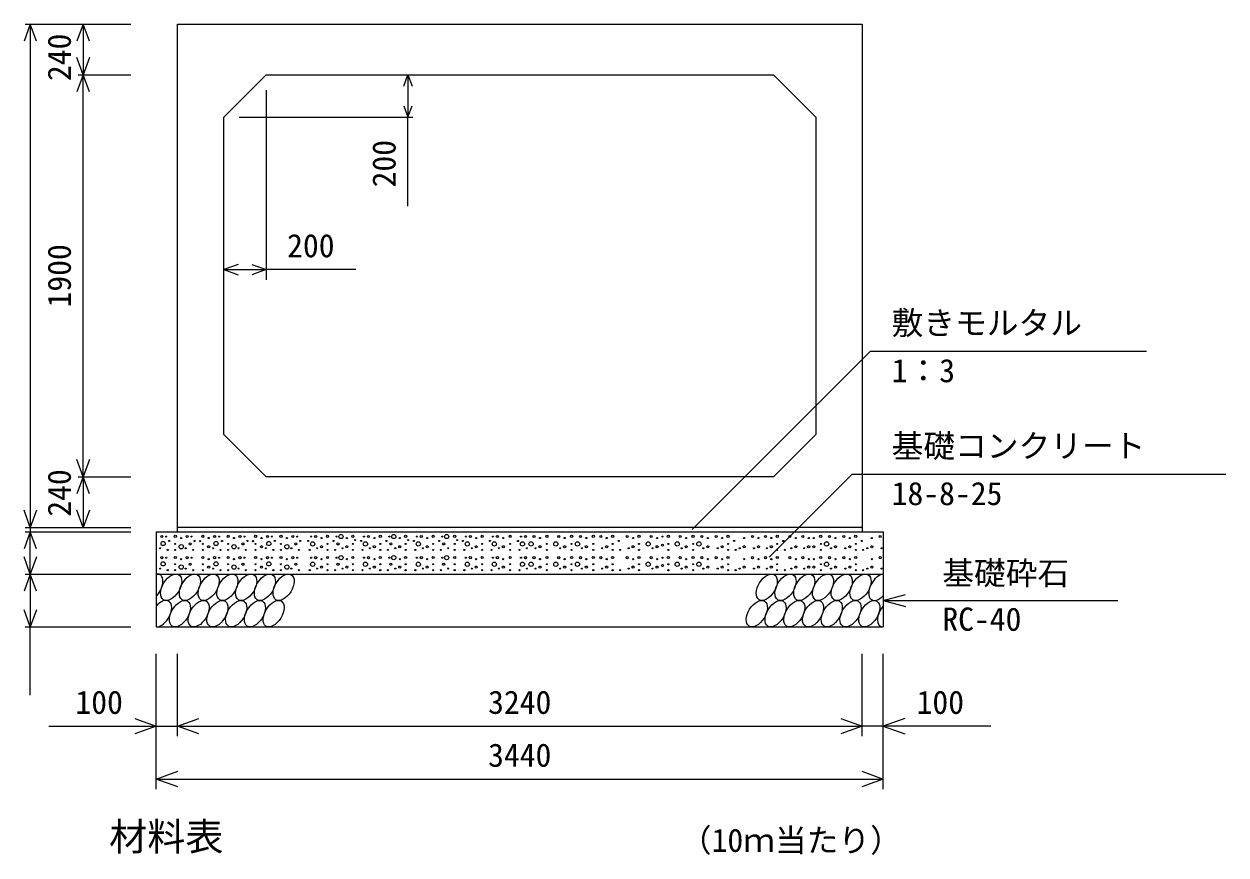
# Model space of a CAD drawing. Units: millimetres, scale not verified. Extents: x -100800 to 100800, y -35640 to 35640.
# Drawn here: x 28994 to 34680, y -3778 to 150 of the extents above; entities that cross this region are included whole.
import ezdxf
from ezdxf.enums import TextEntityAlignment as Align

# ---------------------------------------------------------------- set-up
doc = ezdxf.new("R2010")
doc.units = ezdxf.units.MM
doc.header["$LTSCALE"] = 120
for name, color, linetype, lineweight in [('0-0_DIM', 7, 'Continuous', 25), ('0-2_HATCH', 6, 'Continuous', 25), ('0-5_OUTLINE', 3, 'Continuous', 25), ('0-7_TXT', 7, 'Continuous', 25)]:
    doc.layers.add(name, color=color, linetype=linetype, lineweight=lineweight)
doc.styles.add('ＭＳ ゴシック', font='')
doc.styles.get('ＭＳ ゴシック').set_extended_font_data('MS Gothic')

msp = doc.modelspace()

# ---------------------------------------------------------------- linework, layer by layer
at = {"layer": '0-0_DIM'}
for p, q in [((28999, 150.3), (29499.1, 150.3)), ((29023, 150.3), (29023, -2229.7)), ((29273, 150.3), (29273, -89.7)), ((29249, -89.7), (29499.1, -89.7)), ((29273, -1989.7), (29273, -89.7)), ((30809.5, -89.7), (30809.5, -289.7)), ((30139.1, -161.7), (30139.1, -1058.3)), ((30011.1, -289.7), (30833.5, -289.7)), ((30809.5, -710.5), (30809.5, -289.7)), ((29939.1, -1010.3), (30139.1, -1010.3)), ((30563.2, -1010.3), (30139.1, -1010.3)), ((32999, -1395.8), (32154.9, -2239.8)), ((32999, -1395.8), (34304.7, -1395.8)), ((29249, -1989.7), (29499.1, -1989.7)), ((29273, -1989.7), (29273, -2229.7)), ((32911.3, -1976.9), (32518.5, -2369.7)), ((32911.3, -1976.9), (34680.3, -1976.9)), ((28999, -2229.7), (29499.1, -2229.7)), ((28999, -2249.7), (29499.1, -2249.7)), ((29023, -2229.7), (29023, -2249.7)), ((29023, -2449.7), (29023, -2249.7)), ((28999, -2449.7), (29499.1, -2449.7)), ((29023, -2449.7), (29023, -2699.7)), ((33059.1, -2574.7), (33163.4, -2546.7)), ((33059.1, -2574.7), (34168, -2574.7)), ((33059.1, -2574.7), (33163.4, -2602.7)), ((28999, -2699.7), (29499.1, -2699.7)), ((29023, -3021.8), (29023, -2699.7)), ((29619.1, -3466.9), (29619.1, -2827.3)), ((29719.1, -3216.9), (29719.1, -2827.3)), ((32959.1, -3216.9), (32959.1, -2827.3)), ((33059.1, -3466.9), (33059.1, -2827.3)), ((29111.1, -3168.9), (29619.1, -3168.9)), ((29619.1, -3168.9), (29719.1, -3168.9)), ((29719.1, -3168.9), (32959.1, -3168.9)), ((29619.1, -3418.9), (33059.1, -3418.9))]:
    msp.add_line(p, q, dxfattribs=at)
for points in [[(29052.6, 69.1), (29023, 150.3), (28993.5, 69.1)], [(29302.6, 69.1), (29273, 150.3), (29243.5, 69.1)], [(29302.6, -8.5), (29273, -89.7), (29243.5, -8.5)], [(29302.6, -170.9), (29273, -89.7), (29243.5, -170.9)], [(30789.8, -143.8), (30809.5, -89.7), (30829.2, -143.8)], [(30789.8, -235.6), (30809.5, -289.7), (30829.2, -235.6)], [(30006.8, -985.7), (29939.1, -1010.3), (30006.8, -1035)], [(30071.4, -985.7), (30139.1, -1010.3), (30071.4, -1035)], [(29302.6, -1908.5), (29273, -1989.7), (29243.5, -1908.5)], [(29302.6, -2070.9), (29273, -1989.7), (29243.5, -2070.9)], [(29052.6, -2148.5), (29023, -2229.7), (28993.5, -2148.5)], [(29302.6, -2148.5), (29273, -2229.7), (29243.5, -2148.5)], [(29052.6, -2330.9), (29023, -2249.7), (28993.5, -2330.9)], [(29052.6, -2368.5), (29023, -2449.7), (28993.5, -2368.5)], [(29052.6, -2530.9), (29023, -2449.7), (28993.5, -2530.9)], [(29052.6, -2618.5), (29023, -2699.7), (28993.5, -2618.5)], [(29517.6, -3132), (29619.1, -3168.9), (29517.6, -3205.9)], [(29820.6, -3205.9), (29719.1, -3168.9), (29820.6, -3132)], [(32857.6, -3132), (32959.1, -3168.9), (32857.6, -3205.9)], [(33567.1, -3168.9), (33059.1, -3168.9), (32959.1, -3168.9)], [(33160.6, -3132), (33059.1, -3168.9), (33160.6, -3205.9)], [(29720.6, -3455.9), (29619.1, -3418.9), (29720.6, -3382)], [(32957.6, -3382), (33059.1, -3418.9), (32957.6, -3455.9)]]:
    msp.add_lwpolyline(points, dxfattribs=at)
at = {"layer": '0-2_HATCH'}
for centre, radius in [((29645.1, -2272.5), 5), ((29666.2, -2272.5), 2.5), ((29709.1, -2271.6), 5), ((29765.1, -2272.5), 5), ((29786.2, -2272.5), 2.5), ((29839.1, -2271.6), 5), ((29895.1, -2272.5), 5), ((29916.2, -2272.5), 2.5), ((29959.1, -2271.6), 5), ((30015.1, -2272.5), 5), ((30036.2, -2272.5), 2.5), ((30089.1, -2271.6), 5), ((30145.1, -2272.5), 5), ((30166.2, -2272.5), 2.5), ((30209.1, -2271.6), 5), ((30265.1, -2272.5), 5), ((30286.2, -2272.5), 2.5), ((30352, -2272.5), 2.5), ((30373.1, -2272.5), 5), ((30429.1, -2271.6), 5), ((30472, -2272.5), 2.5), ((30493.1, -2272.5), 10), ((30549.1, -2271.6), 5), ((30602, -2272.5), 2.5), ((30623.1, -2272.5), 5), ((30679.1, -2271.6), 5), ((30722, -2272.5), 2.5), ((30743.1, -2272.5), 10), ((30799.1, -2271.6), 5), ((30852, -2272.5), 2.5), ((30873.1, -2272.5), 5), ((30929.1, -2271.6), 5), ((30972, -2272.5), 2.5), ((30993.1, -2272.5), 10), ((31031, -2271.6), 5), ((31083.9, -2272.5), 2.5), ((31104.9, -2272.5), 5), ((31161, -2271.6), 5), ((31211.9, -2272.5), 2.5), ((31232.9, -2272.5), 5), ((31293.9, -2271.6), 5), ((31344.8, -2272.5), 2.5), ((31365.9, -2272.5), 5), ((31406.5, -2272.5), 5), ((31467.5, -2271.6), 5), ((31523.4, -2272.5), 5), ((31584.3, -2271.6), 5), ((31626.1, -2272.5), 5), ((31687, -2271.6), 5), ((31722.3, -2272.5), 5), ((31778.4, -2271.6), 5), ((31847.1, -2272.5), 5), ((31903.2, -2271.6), 5), ((31960.5, -2272.5), 5), ((32014.7, -2272.5), 2.5), ((32042, -2271.6), 5), ((32097.9, -2272.5), 5), ((32158.9, -2271.6), 5), ((32200.6, -2272.5), 5), ((32268.4, -2272.5), 5), ((32324.5, -2271.6), 5), ((32440.2, -2272.5), 5), ((32501.3, -2272.5), 5), ((32557.3, -2271.6), 5), ((32616.9, -2272.5), 5), ((32678, -2272.5), 5), ((32762.9, -2271.6), 5), ((32804.6, -2272.5), 5), ((32872.4, -2272.5), 5), ((32928.5, -2271.6), 5), ((33044.1, -2272.5), 5), ((29638.1, -2327.7), 2.5), ((29651.7, -2305.5), 10), ((29680.2, -2293.5), 2.5), ((29709.1, -2307.5), 2.5), ((29737.1, -2320.7), 10), ((29737.1, -2279.5), 2.5), ((29758.1, -2327.7), 2.5), ((29779.2, -2307.5), 5), ((29800.2, -2293.5), 2.5), ((29826.7, -2294.4), 2.5), ((29839.1, -2307.5), 2.5), ((29867.1, -2320.7), 5), ((29867.1, -2279.5), 2.5), ((29888.1, -2327.7), 2.5), ((29901.7, -2305.5), 10), ((29930.2, -2293.5), 2.5), ((29959.1, -2307.5), 2.5), ((29987.1, -2320.7), 10), ((29987.1, -2279.5), 2.5), ((30008.1, -2327.7), 2.5), ((30029.2, -2307.5), 5), ((30050.2, -2293.5), 2.5), ((30076.7, -2294.4), 2.5), ((30089.1, -2307.5), 2.5), ((30117.1, -2320.7), 5), ((30117.1, -2279.5), 2.5), ((30138.1, -2327.7), 2.5), ((30151.7, -2305.5), 10), ((30180.2, -2293.5), 2.5), ((30209.1, -2307.5), 2.5), ((30237.1, -2320.7), 10), ((30237.1, -2279.5), 2.5), ((30258.1, -2327.7), 2.5), ((30279.2, -2307.5), 5), ((30300.2, -2293.5), 2.5), ((30338, -2293.5), 2.5), ((30359, -2307.5), 10), ((30380.1, -2327.7), 2.5), ((30401.1, -2320.7), 5), ((30401.1, -2279.5), 2.5), ((30429.1, -2307.5), 2.5), ((30458, -2293.5), 2.5), ((30479, -2307.5), 5), ((30500.1, -2327.7), 2.5), ((30521.1, -2320.7), 5), ((30521.1, -2279.5), 2.5), ((30549.1, -2307.5), 2.5), ((30560.5, -2289.2), 2.5), ((30588, -2293.5), 2.5), ((30609, -2307.5), 10), ((30630.1, -2327.7), 2.5), ((30651.1, -2320.7), 5), ((30651.1, -2279.5), 2.5), ((30679.1, -2307.5), 2.5), ((30708, -2293.5), 2.5), ((30729, -2307.5), 5), ((30750.1, -2327.7), 2.5), ((30771.1, -2320.7), 5), ((30771.1, -2279.5), 2.5), ((30799.1, -2307.5), 2.5), ((30810.5, -2289.2), 2.5), ((30838, -2293.5), 2.5), ((30859, -2307.5), 10), ((30880.1, -2327.7), 2.5), ((30901.1, -2320.7), 5), ((30901.1, -2279.5), 2.5), ((30929.1, -2307.5), 2.5), ((30958, -2293.5), 2.5), ((30979, -2307.5), 5), ((31000.1, -2327.7), 2.5), ((31031, -2307.5), 2.5), ((31042.3, -2289.2), 2.5), ((31069.8, -2293.5), 2.5), ((31090.9, -2307.5), 10), ((31111.9, -2327.7), 2.5), ((31132.9, -2320.7), 5), ((31132.9, -2279.5), 2.5), ((31161, -2307.5), 2.5), ((31197.9, -2293.5), 2.5), ((31218.9, -2307.5), 10), ((31240, -2327.7), 2.5), ((31261, -2320.7), 5), ((31261, -2279.5), 2.5), ((31293.9, -2307.5), 2.5), ((31330.8, -2293.5), 2.5), ((31351.9, -2307.5), 10), ((31372.9, -2327.7), 2.5), ((31392.5, -2307.5), 10), ((31413.6, -2327.7), 2.5), ((31434.6, -2320.7), 5), ((31434.6, -2279.5), 2.5), ((31467.5, -2307.5), 2.5), ((31509.4, -2307.5), 10), ((31530.4, -2327.7), 2.5), ((31551.4, -2320.7), 5), ((31551.4, -2279.5), 2.5), ((31584.3, -2307.5), 2.5), ((31612.1, -2307.5), 10), ((31633.1, -2327.7), 2.5), ((31654.1, -2320.7), 5), ((31654.1, -2279.5), 2.5), ((31687, -2307.5), 2.5), ((31729.3, -2327.7), 2.5), ((31750.3, -2320.7), 5), ((31750.3, -2279.5), 2.5), ((31778.4, -2307.5), 2.5), ((31807.2, -2293.5), 2.5), ((31854.1, -2327.7), 2.5), ((31875.1, -2320.7), 5), ((31875.1, -2279.5), 2.5), ((31903.2, -2307.5), 2.5), ((31946.5, -2307.5), 10), ((31967.5, -2327.7), 2.5), ((31988.6, -2320.7), 5), ((31988.6, -2279.5), 2.5), ((32014.7, -2313.7), 5), ((32042, -2307.5), 2.5), ((32083.9, -2307.5), 10), ((32105, -2327.7), 2.5), ((32126, -2320.7), 5), ((32126, -2279.5), 2.5), ((32158.9, -2307.5), 2.5), ((32186.6, -2307.5), 10), ((32207.6, -2327.7), 2.5), ((32228.7, -2320.7), 5), ((32228.7, -2279.5), 2.5), ((32275.4, -2327.7), 2.5), ((32296.4, -2320.7), 5), ((32296.4, -2279.5), 2.5), ((32324.5, -2307.5), 2.5), ((32353.4, -2293.5), 2.5), ((32379.4, -2327.7), 2.5), ((32400.4, -2320.7), 5), ((32400.4, -2279.5), 2.5), ((32447.2, -2327.7), 2.5), ((32468.2, -2320.7), 5), ((32468.2, -2279.5), 2.5), ((32508.3, -2327.7), 2.5), ((32529.3, -2320.7), 5), ((32529.3, -2279.5), 2.5), ((32557.3, -2307.5), 2.5), ((32586.2, -2293.5), 2.5), ((32624, -2327.7), 2.5), ((32645, -2320.7), 5), ((32645, -2279.5), 2.5), ((32685, -2327.7), 2.5), ((32706.1, -2320.7), 5), ((32706.1, -2279.5), 2.5), ((32730, -2320.7), 5), ((32730, -2279.5), 2.5), ((32762.9, -2307.5), 2.5), ((32790.6, -2307.5), 10), ((32811.6, -2327.7), 2.5), ((32832.6, -2320.7), 5), ((32832.6, -2279.5), 2.5), ((32879.4, -2327.7), 2.5), ((32900.4, -2320.7), 5), ((32900.4, -2279.5), 2.5), ((32928.5, -2307.5), 2.5), ((32957.3, -2293.5), 2.5), ((32983.4, -2327.7), 2.5), ((33004.4, -2320.7), 5), ((33004.4, -2279.5), 2.5), ((33051.1, -2327.7), 2.5), ((29645.1, -2372.5), 5), ((29666.2, -2372.5), 2.5), ((29673.2, -2335.6), 2.5), ((29709.1, -2371.6), 5), ((29709.1, -2335.6), 2.5), ((29737.1, -2379.5), 2.5), ((29765.1, -2372.5), 5), ((29786.2, -2372.5), 2.5), ((29793.2, -2335.6), 2.5), ((29839.1, -2371.6), 5), ((29839.1, -2335.6), 2.5), ((29867.1, -2379.5), 2.5), ((29895.1, -2372.5), 5), ((29916.2, -2372.5), 2.5), ((29923.2, -2335.6), 2.5), ((29959.1, -2371.6), 5), ((29959.1, -2335.6), 2.5), ((29987.1, -2379.5), 2.5), ((30015.1, -2372.5), 5), ((30036.2, -2372.5), 2.5), ((30043.2, -2335.6), 2.5), ((30089.1, -2371.6), 5), ((30089.1, -2335.6), 2.5), ((30117.1, -2379.5), 2.5), ((30145.1, -2372.5), 5), ((30166.2, -2372.5), 2.5), ((30173.2, -2335.6), 2.5), ((30209.1, -2371.6), 5), ((30209.1, -2335.6), 2.5), ((30237.1, -2379.5), 2.5), ((30265.1, -2372.5), 5), ((30286.2, -2372.5), 2.5), ((30293.2, -2335.6), 2.5), ((30345, -2335.6), 2.5), ((30352, -2372.5), 2.5), ((30373.1, -2372.5), 5), ((30401.1, -2379.5), 2.5), ((30429.1, -2371.6), 5), ((30429.1, -2335.6), 2.5), ((30465, -2335.6), 2.5), ((30472, -2372.5), 2.5), ((30493.1, -2372.5), 10), ((30521.1, -2379.5), 2.5), ((30549.1, -2371.6), 5), ((30549.1, -2335.6), 2.5), ((30595, -2335.6), 2.5), ((30602, -2372.5), 2.5), ((30623.1, -2372.5), 5), ((30651.1, -2379.5), 2.5), ((30679.1, -2371.6), 5), ((30679.1, -2335.6), 2.5), ((30715, -2335.6), 2.5), ((30722, -2372.5), 2.5), ((30743.1, -2372.5), 10), ((30771.1, -2379.5), 2.5), ((30799.1, -2371.6), 5), ((30799.1, -2335.6), 2.5), ((30845, -2335.6), 2.5), ((30852, -2372.5), 2.5), ((30873.1, -2372.5), 5), ((30901.1, -2379.5), 2.5), ((30929.1, -2371.6), 5), ((30929.1, -2335.6), 2.5), ((30965, -2335.6), 2.5), ((30972, -2372.5), 2.5), ((30993.1, -2372.5), 10), ((31031, -2371.6), 5), ((31031, -2335.6), 2.5), ((31076.8, -2335.6), 2.5), ((31083.9, -2372.5), 2.5), ((31104.9, -2372.5), 5), ((31132.9, -2379.5), 2.5), ((31161, -2371.6), 5), ((31161, -2335.6), 2.5), ((31204.9, -2335.6), 2.5), ((31211.9, -2372.5), 2.5), ((31232.9, -2372.5), 5), ((31261, -2379.5), 2.5), ((31293.9, -2371.6), 5), ((31293.9, -2335.6), 2.5), ((31337.8, -2335.6), 2.5), ((31344.8, -2372.5), 2.5), ((31365.9, -2372.5), 5), ((31406.5, -2372.5), 5), ((31434.6, -2379.5), 2.5), ((31467.5, -2371.6), 5), ((31467.5, -2335.6), 2.5), ((31523.4, -2372.5), 5), ((31551.4, -2379.5), 2.5), ((31584.3, -2371.6), 5), ((31584.3, -2335.6), 2.5), ((31626.1, -2372.5), 5), ((31654.1, -2379.5), 2.5), ((31687, -2371.6), 5), ((31687, -2335.6), 2.5), ((31722.3, -2372.5), 5), ((31750.3, -2379.5), 2.5), ((31778.4, -2371.6), 5), ((31778.4, -2335.6), 2.5), ((31814.2, -2335.6), 2.5), ((31847.1, -2372.5), 5), ((31875.1, -2379.5), 2.5), ((31903.2, -2371.6), 5), ((31903.2, -2335.6), 2.5), ((31960.5, -2372.5), 5), ((31988.6, -2379.5), 2.5), ((32014.7, -2372.5), 2.5), ((32042, -2371.6), 5), ((32042, -2335.6), 2.5), ((32097.9, -2372.5), 5), ((32126, -2379.5), 2.5), ((32158.9, -2371.6), 5), ((32158.9, -2335.6), 2.5), ((32200.6, -2372.5), 5), ((32228.7, -2379.5), 2.5), ((32268.4, -2372.5), 5), ((32296.4, -2379.5), 2.5), ((32324.5, -2371.6), 5), ((32324.5, -2335.6), 2.5), ((32360.4, -2335.6), 2.5), ((32400.4, -2379.5), 2.5), ((32440.2, -2372.5), 5), ((32468.2, -2379.5), 2.5), ((32501.3, -2372.5), 5), ((32529.3, -2379.5), 2.5), ((32557.3, -2371.6), 5), ((32557.3, -2335.6), 2.5), ((32593.2, -2335.6), 2.5), ((32616.9, -2372.5), 5), ((32645, -2379.5), 2.5), ((32678, -2372.5), 5), ((32706.1, -2379.5), 2.5), ((32730, -2379.5), 2.5), ((32762.9, -2371.6), 5), ((32762.9, -2335.6), 2.5), ((32804.6, -2372.5), 5), ((32832.6, -2379.5), 2.5), ((32872.4, -2372.5), 5), ((32900.4, -2379.5), 2.5), ((32928.5, -2371.6), 5), ((32928.5, -2335.6), 2.5), ((32964.3, -2335.6), 2.5), ((33004.4, -2379.5), 2.5), ((33044.1, -2372.5), 5), ((29638.1, -2423.8), 2.5), ((29651.7, -2401.6), 10), ((29673.2, -2431.6), 2.5), ((29709.1, -2403.6), 2.5), ((29709.1, -2431.6), 2.5), ((29737.1, -2416.8), 10), ((29758.1, -2423.8), 2.5), ((29779.2, -2403.6), 5), ((29793.2, -2431.6), 2.5), ((29839.1, -2403.6), 2.5), ((29839.1, -2431.6), 2.5), ((29867.1, -2416.8), 5), ((29888.1, -2423.8), 2.5), ((29901.7, -2401.6), 10), ((29923.2, -2431.6), 2.5), ((29959.1, -2403.6), 2.5), ((29959.1, -2431.6), 2.5), ((29987.1, -2416.8), 10), ((30008.1, -2423.8), 2.5), ((30029.2, -2403.6), 5), ((30043.2, -2431.6), 2.5), ((30089.1, -2403.6), 2.5), ((30089.1, -2431.6), 2.5), ((30117.1, -2416.8), 5), ((30138.1, -2423.8), 2.5), ((30151.7, -2401.6), 10), ((30173.2, -2431.6), 2.5), ((30209.1, -2403.6), 2.5), ((30209.1, -2431.6), 2.5), ((30237.1, -2416.8), 10), ((30258.1, -2423.8), 2.5), ((30279.2, -2403.6), 5), ((30293.2, -2431.6), 2.5), ((30345, -2431.6), 2.5), ((30359, -2403.6), 10), ((30380.1, -2423.8), 2.5), ((30401.1, -2416.8), 5), ((30429.1, -2403.6), 2.5), ((30429.1, -2431.6), 2.5), ((30465, -2431.6), 2.5), ((30479, -2403.6), 5), ((30500.1, -2423.8), 2.5), ((30521.1, -2416.8), 5), ((30549.1, -2403.6), 2.5), ((30549.1, -2431.6), 2.5), ((30595, -2431.6), 2.5), ((30609, -2403.6), 10), ((30630.1, -2423.8), 2.5), ((30651.1, -2416.8), 5), ((30679.1, -2403.6), 2.5), ((30679.1, -2431.6), 2.5), ((30715, -2431.6), 2.5), ((30729, -2403.6), 5), ((30750.1, -2423.8), 2.5), ((30771.1, -2416.8), 5), ((30799.1, -2403.6), 2.5), ((30799.1, -2431.6), 2.5), ((30845, -2431.6), 2.5), ((30859, -2403.6), 10), ((30880.1, -2423.8), 2.5), ((30901.1, -2416.8), 5), ((30929.1, -2403.6), 2.5), ((30929.1, -2431.6), 2.5), ((30965, -2431.6), 2.5), ((30979, -2403.6), 5), ((31000.1, -2423.8), 2.5), ((31031, -2403.6), 2.5), ((31031, -2431.6), 2.5), ((31076.8, -2431.6), 2.5), ((31090.9, -2403.6), 10), ((31111.9, -2423.8), 2.5), ((31132.9, -2416.8), 5), ((31161, -2403.6), 2.5), ((31161, -2431.6), 2.5), ((31204.9, -2431.6), 2.5), ((31218.9, -2403.6), 10), ((31240, -2423.8), 2.5), ((31261, -2416.8), 5), ((31293.9, -2403.6), 2.5), ((31293.9, -2431.6), 2.5), ((31337.8, -2431.6), 2.5), ((31351.9, -2403.6), 10), ((31372.9, -2423.8), 2.5), ((31392.5, -2403.6), 10), ((31413.6, -2423.8), 2.5), ((31434.6, -2416.8), 5), ((31467.5, -2403.6), 2.5), ((31467.5, -2431.6), 2.5), ((31509.4, -2403.6), 10), ((31530.4, -2423.8), 2.5), ((31551.4, -2416.8), 5), ((31584.3, -2403.6), 2.5), ((31584.3, -2431.6), 2.5), ((31612.1, -2403.6), 10), ((31633.1, -2423.8), 2.5), ((31654.1, -2416.8), 5), ((31687, -2403.6), 2.5), ((31687, -2431.6), 2.5), ((31729.3, -2423.8), 2.5), ((31750.3, -2416.8), 5), ((31778.4, -2403.6), 2.5), ((31778.4, -2431.6), 2.5), ((31814.2, -2431.6), 2.5), ((31854.1, -2423.8), 2.5), ((31875.1, -2416.8), 5), ((31903.2, -2403.6), 2.5), ((31903.2, -2431.6), 2.5), ((31946.5, -2403.6), 10), ((31967.5, -2423.8), 2.5), ((31988.6, -2416.8), 5), ((32014.7, -2409.8), 5), ((32042, -2403.6), 2.5), ((32042, -2431.6), 2.5), ((32083.9, -2403.6), 10), ((32105, -2423.8), 2.5), ((32126, -2416.8), 5), ((32158.9, -2403.6), 2.5), ((32158.9, -2431.6), 2.5), ((32186.6, -2403.6), 10), ((32207.6, -2423.8), 2.5), ((32228.7, -2416.8), 5), ((32275.4, -2423.8), 2.5), ((32296.4, -2416.8), 5), ((32324.5, -2403.6), 2.5), ((32324.5, -2431.6), 2.5), ((32360.4, -2431.6), 2.5), ((32379.4, -2423.8), 2.5), ((32400.4, -2416.8), 5), ((32447.2, -2423.8), 2.5), ((32468.2, -2416.8), 5), ((32508.3, -2423.8), 2.5), ((32529.3, -2416.8), 5), ((32557.3, -2403.6), 2.5), ((32557.3, -2431.6), 2.5), ((32593.2, -2431.6), 2.5), ((32624, -2423.8), 2.5), ((32645, -2416.8), 5), ((32685, -2423.8), 2.5), ((32706.1, -2416.8), 5), ((32730, -2416.8), 5), ((32762.9, -2403.6), 2.5), ((32762.9, -2431.6), 2.5), ((32790.6, -2403.6), 10), ((32811.6, -2423.8), 2.5), ((32832.6, -2416.8), 5), ((32879.4, -2423.8), 2.5), ((32900.4, -2416.8), 5), ((32928.5, -2403.6), 2.5), ((32928.5, -2431.6), 2.5), ((32964.3, -2431.6), 2.5), ((32983.4, -2423.8), 2.5), ((33004.4, -2416.8), 5), ((33051.1, -2423.8), 2.5)]:
    msp.add_circle(centre, radius, dxfattribs=at)
for centre in [(29689.5, -2512.2), (29778.2, -2512.2), (29866.9, -2512.2), (29955.6, -2512.2), (30044.3, -2512.2), (30133, -2512.2), (30221.6, -2512.2), (32507.6, -2512.2), (32596.3, -2512.2), (32685, -2512.2), (32773.7, -2512.2), (32862.4, -2512.2), (32951.1, -2512.2), (29731, -2637.2), (29819.7, -2637.2), (29908.4, -2637.2), (29997.1, -2637.2), (30085.8, -2637.2), (30174.5, -2637.2), (32460.5, -2637.2), (32549.2, -2637.2), (32637.9, -2637.2), (32726.6, -2637.2), (32815.3, -2637.2), (32904, -2637.2), (32992.7, -2637.2)]:
    msp.add_ellipse(centre, major_axis=(36.4, 58.9), ratio=0.5792, dxfattribs=at)
for centre, start_param, end_param in [((29600.8, -2512.2), 4.335544, 6.724593), ((33039.8, -2512.2), 0.419949, 4.357003), ((29642.3, -2637.2), 3.496422, 7.58605), ((33081.4, -2637.2), 1.28053, 3.496422)]:
    msp.add_ellipse(centre, major_axis=(36.4, 58.9), ratio=0.5792, start_param=start_param, end_param=end_param, dxfattribs=at)
at = {"layer": '0-5_OUTLINE'}
for p, q in [((29719.1, -2249.7), (29719.1, 150.3)), ((30139.1, -89.7), (29939.1, -289.7)), ((30139.1, -89.7), (32539.1, -89.7)), ((32539.1, -89.7), (32739.1, -289.7)), ((29939.1, -1789.7), (29939.1, -289.7)), ((32739.1, -289.7), (32739.1, -1789.7)), ((29939.1, -1789.7), (30139.1, -1989.7)), ((32539.1, -1989.7), (32739.1, -1789.7)), ((32539.1, -1989.7), (30139.1, -1989.7)), ((29619.1, -2249.7), (29619.1, -2699.7)), ((29619.1, -2249.7), (33059.1, -2249.7)), ((32959.1, -2229.7), (29719.1, -2229.7)), ((33059.1, -2249.7), (33059.1, -2699.7)), ((29619.1, -2449.7), (33059.1, -2449.7)), ((29619.1, -2699.7), (33059.1, -2699.7))]:
    msp.add_line(p, q, dxfattribs=at)
msp.add_lwpolyline([(29719.1, 150.3), (32959.1, 150.3), (32959.1, -2249.7)], dxfattribs=at)

# ---------------------------------------------------------------- texts
at = {"layer": '0-0_DIM', "style": 'ＭＳ ゴシック'}
for s, p in [('240', (29248, -119.4)), ('200', (30784.5, -622)), ('1900', (29248, -1189.7)), ('240', (29248, -2178.9))]:
    msp.add_text(s, height=110, rotation=90, dxfattribs=at).set_placement(p, align=Align.BOTTOM_LEFT)
for s, p in [('200', (30238.3, -985.3)), ('敷きモルタル', (33098.6, -1350.8)), ('1：3', (33098.6, -1576)), ('基礎コンクリート', (33098.6, -1932)), ('18-8-25', (33098.6, -2157.1)), ('基礎砕石', (33338.3, -2533.5)), ('RC-40', (33338.3, -2751.1)), ('100', (29236.7, -3143.9)), ('3240', (31189.1, -3143.9)), ('100', (33216.5, -3143.9)), ('3440', (31189.1, -3393.9))]:
    msp.add_text(s, height=110, dxfattribs=at).set_placement(p, align=Align.BOTTOM_LEFT)
at = {"layer": '0-7_TXT', "style": 'ＭＳ ゴシック'}
for s, height, p in [('材料表', 132, (29396.6, -3796.4)), ('（10ｍ当たり）', 110, (32096.6, -3796.4))]:
    msp.add_text(s, height=height, dxfattribs=at).set_placement(p, align=Align.BOTTOM_LEFT)

doc.saveas('drawing.dxf')
